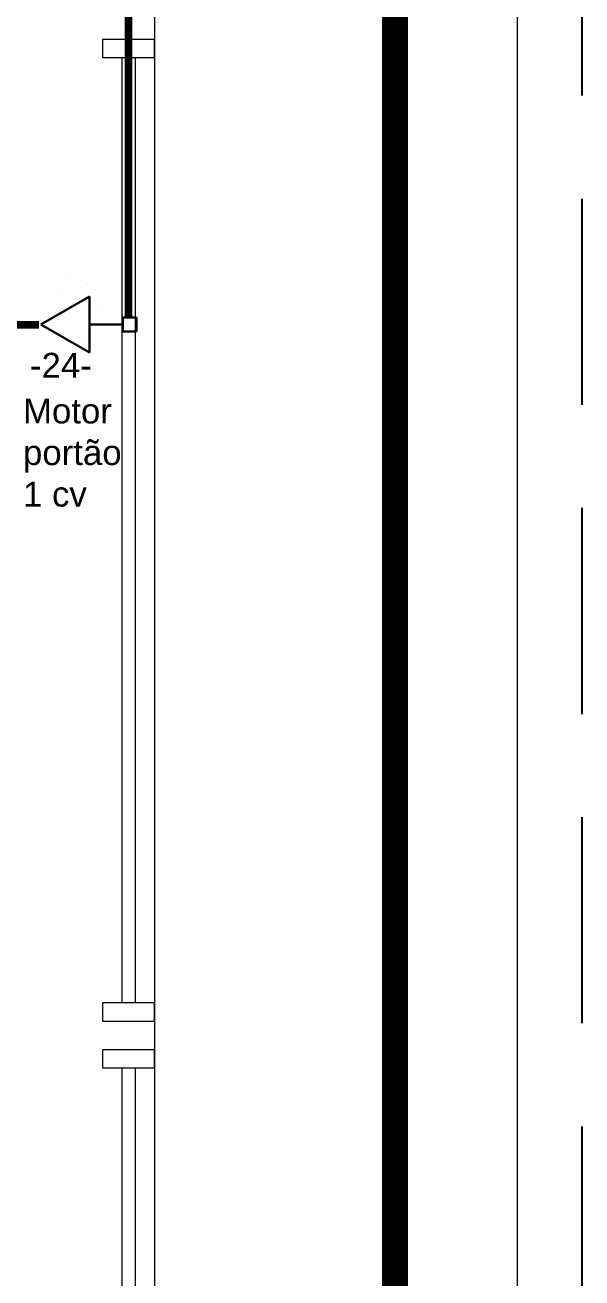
# Model space of a CAD drawing. Header units: millimetres. Extents: x 6597 to 20911, y -10306 to -132.
# Drawn here: x 15498.9 to 15713.6, y -6385.3 to -5902.9 of the extents above; entities that cross this region are included whole.
import ezdxf

# ---------------------------------------------------------------- set-up
doc = ezdxf.new("R2010")
doc.units = ezdxf.units.MM
doc.header["$LTSCALE"] = 25
doc.header["$MEASUREMENT"] = 0
for name, pattern in [('DASHDOT2', [12.7, 6.35, -3.175, 0, -3.175]), ('Dashed', [0.75, 0.5, -0.25]), ('HIDDEN2', [4.7625, 3.175, -1.5875])]:
    doc.linetypes.add(name, pattern=pattern)
doc.layers.add('CIRCUITOS', color=7, linetype='Continuous')
doc.layers.add('MAAI - VEGETAÇÃO', color=106, linetype='Continuous')
for name, color, linetype, lineweight in [('EL-Condutos', 5, 'Continuous', 30), ('MAAI - ALVENARIA', 7, 'Continuous', 0), ('P-SIMBOL', 1, 'Continuous', 30), ('TEXTO', 7, 'Continuous', 30)]:
    doc.layers.add(name, color=color, linetype=linetype, lineweight=lineweight)
doc.styles.add('Arial', font='arial.ttf')

msp = doc.modelspace()

# ---------------------------------------------------------------- linework, layer by layer
at = {"linetype": 'HIDDEN2'}
msp.add_line((15713.63, -4540.99), (15713.63, -8795.99), dxfattribs=at)
at = {"color": 7, "lineweight": 0}
msp.add_line((15688.63, -4565.99), (15688.63, -8770.99), dxfattribs=at)
at = {"layer": 'EL-Condutos', "linetype": 'Dashed', "const_width": 3}
for points in [[(15535.48, -5060.84), (15538.86, -5060.84), (15538.86, -6015.54)], [(15268.52, -6018.33), (15504.26, -6018.33)]]:
    msp.add_lwpolyline(points, dxfattribs=at)
at = {"layer": 'MAAI - ALVENARIA'}
for p, q in [((15548.86, -4693.68), (15548.86, -6660.4)), ((15548.86, -5908.4), (15528.86, -5908.4)), ((15528.86, -5908.4), (15528.86, -5915.4)), ((15548.86, -5915.4), (15548.86, -5908.4)), ((15528.86, -5915.4), (15548.86, -5915.4)), ((15536.36, -6279.4), (15536.36, -5915.4)), ((15536.36, -5915.4), (15541.36, -5915.4)), ((15541.36, -5915.4), (15541.36, -6279.4)), ((15548.86, -6279.4), (15528.86, -6279.4)), ((15528.86, -6279.4), (15528.86, -6286.4)), ((15541.36, -6279.4), (15536.36, -6279.4)), ((15548.86, -6286.4), (15548.86, -6279.4)), ((15528.86, -6286.4), (15548.86, -6286.4)), ((15548.86, -6297.4), (15528.86, -6297.4)), ((15528.86, -6297.4), (15528.86, -6304.4)), ((15548.86, -6304.4), (15548.86, -6297.4)), ((15528.86, -6304.4), (15548.86, -6304.4)), ((15536.36, -6569.4), (15536.36, -6304.4)), ((15536.36, -6304.4), (15541.36, -6304.4)), ((15541.36, -6304.4), (15541.36, -6569.4))]:
    msp.add_line(p, q, dxfattribs=at)
at = {"layer": 'MAAI - VEGETAÇÃO', "linetype": 'Continuous', "transparency": 33554559}
for p, q in [((15511.98, -6005.05), (15511.98, -6005.05)), ((15514.97, -6000.83), (15514.97, -6000.83)), ((15523.06, -6002.67), (15523.06, -6002.67)), ((15528.53, -6011.5), (15528.53, -6011.5)), ((15521.05, -6023.82), (15521.05, -6023.82))]:
    msp.add_line(p, q, dxfattribs=at)
at = {"layer": 'P-SIMBOL'}
for p, q in [((15505.03, -6018.19), (15523.78, -6007.37)), ((15505.03, -6018.19), (15523.78, -6007.37)), ((15523.78, -6007.37), (15523.78, -6029.02)), ((15523.78, -6029.02), (15505.03, -6018.19)), ((15523.78, -6018.19), (15536.58, -6018.19)), ((15536.58, -6020.84), (15536.58, -6015.54)), ((15536.58, -6015.54), (15541.89, -6015.54)), ((15541.89, -6015.54), (15541.89, -6020.84)), ((15541.89, -6020.84), (15536.58, -6020.84))]:
    msp.add_line(p, q, dxfattribs=at)
at = {"layer": 'TEXTO', "color": 7, "const_width": 10}
msp.add_lwpolyline([(9517.5, -8720.99), (15641.57, -8720.99), (15641.57, -4615.99), (9517.5, -4615.99)], close=True, dxfattribs=at)

# ---------------------------------------------------------------- texts
at = {"layer": 'CIRCUITOS', "linetype": 'DASHDOT2', "style": 'Arial'}
msp.add_text('-24-', height=9.6, dxfattribs=at).set_placement((15500.83, -6038.7))
at = {"layer": 'CIRCUITOS', "linetype": 'DASHDOT2', "insert": (15498.15, -6046.68), "char_height": 9.6, "attachment_point": 1, "style": 'Arial'}
msp.add_mtext_dynamic_manual_height_columns('\\A1;Motor portão\\P1 cv', width=28.8136, gutter_width=37.5, heights=[0], dxfattribs=at)

doc.saveas('drawing.dxf')
